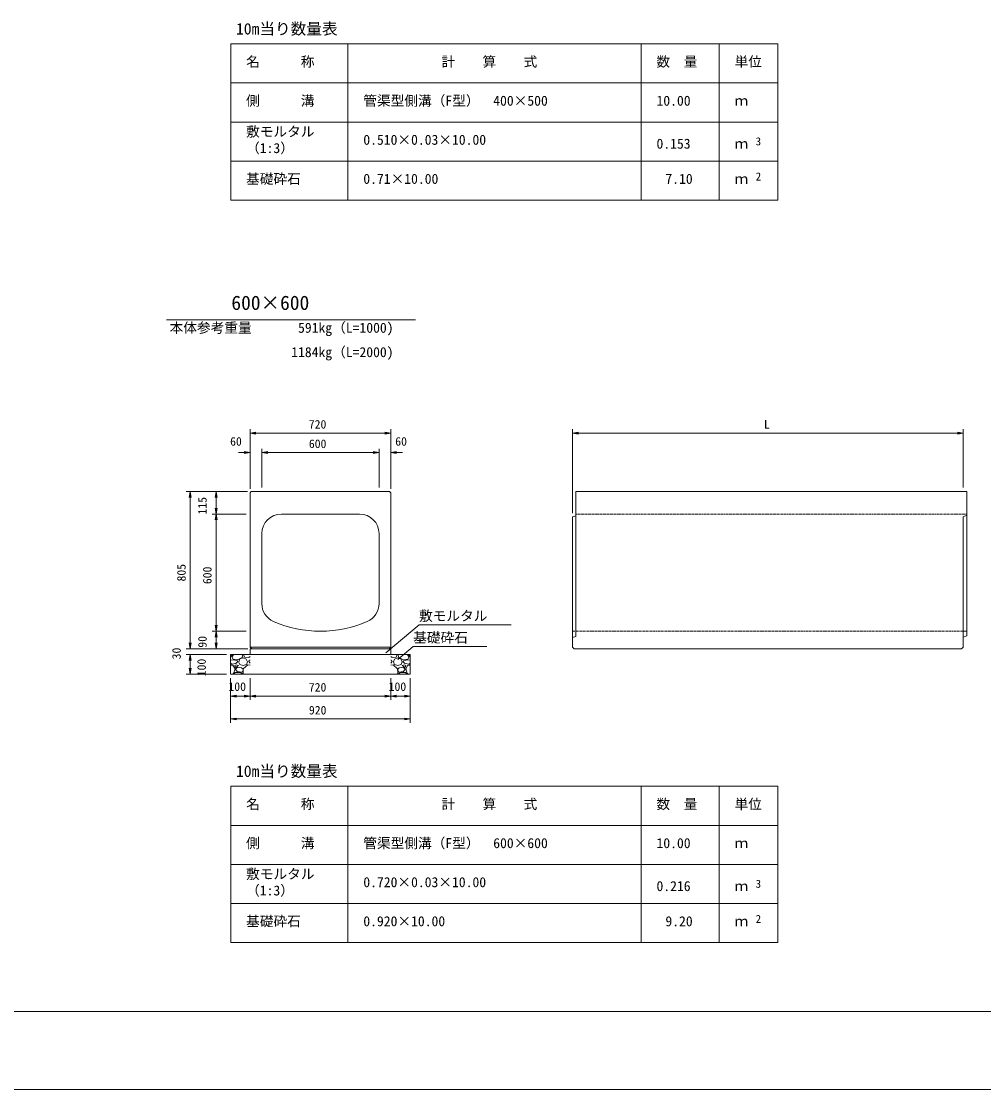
# Model space of a CAD drawing. Units: millimetres, scale not verified. Extents: x 0 to 84100, y 0 to 59400.
# Drawn here: x 27913 to 52538, y 0 to 27351 of the extents above; entities that cross this region are included whole.
import ezdxf
from ezdxf.enums import TextEntityAlignment as Align

# ---------------------------------------------------------------- set-up
doc = ezdxf.new("R2010")
doc.units = ezdxf.units.MM
doc.header["$LTSCALE"] = 100
doc.linetypes.add('USER1', pattern=[0.375, 0.25, -0.125])
for name, color, linetype, lineweight in [('0_2', 7, 'Continuous', 18), ('D-MTR-FRAM（材料表図枠）', 2, 'Continuous', 18), ('D-STR-DIM（寸法）', 7, 'Continuous', 18), ('D-STR-HTXT（旗揚げ）', 7, 'Continuous', 18), ('D-STR-STRn（構造物）', 7, 'Continuous', 18), ('D-STR（構造物外形線）', 1, 'Continuous', 18), ('D-TTL(外枠）', 2, 'Continuous', 18), ('DEFPOINTS_3', 8, 'Continuous', 18)]:
    doc.layers.add(name, color=color, linetype=linetype, lineweight=lineweight)
for name, color, linetype in [('D-MTR-TXT(文字列）', 7, 'Continuous'), ('D-MTR（材料表タイトル）', 7, 'Continuous'), ('D-STR-TXT（文字）', 7, 'Continuous'), ('D-TTL-TXT（文字）', 7, 'Continuous')]:
    doc.layers.add(name, color=color, linetype=linetype)
doc.styles.add('ＭＳ ゴシック', font='')
doc.styles.get('ＭＳ ゴシック').set_extended_font_data('MS Gothic')

msp = doc.modelspace()

# ---------------------------------------------------------------- linework, layer by layer
at = {"layer": '0_2'}
for p, q in [((33765.9, 16808.4), (33915.9, 16833.4)), ((33915.9, 16783.4), (33765.9, 16808.4)), ((33765.9, 16808.4), (33915.9, 16808.4)), ((37215.9, 16833.4), (37365.9, 16808.4)), ((37365.9, 16808.4), (37215.9, 16783.4)), ((37365.9, 16808.4), (37215.9, 16808.4)), ((42016.2, 16808.4), (42166.2, 16833.4)), ((42166.2, 16783.4), (42016.2, 16808.4)), ((42016.2, 16808.4), (42166.2, 16808.4)), ((51866.2, 16833.4), (52016.2, 16808.4)), ((52016.2, 16808.4), (51866.2, 16783.4)), ((52016.2, 16808.4), (51866.2, 16808.4)), ((33615.9, 16335.2), (33765.9, 16310.2)), ((33765.9, 16310.2), (33615.9, 16285.2)), ((33765.9, 16310.2), (33615.9, 16310.2)), ((34065.9, 16310.2), (34215.9, 16335.2)), ((34065.9, 16310.2), (34215.9, 16335.2)), ((34215.9, 16285.2), (34065.9, 16310.2)), ((34065.9, 16310.2), (34215.9, 16310.2)), ((34215.9, 16285.2), (34065.9, 16310.2)), ((34065.9, 16310.2), (34215.9, 16310.2)), ((36915.9, 16335.2), (37065.9, 16310.2)), ((36915.9, 16335.2), (37065.9, 16310.2)), ((37065.9, 16310.2), (36915.9, 16285.2)), ((37065.9, 16310.2), (36915.9, 16310.2)), ((37065.9, 16310.2), (36915.9, 16285.2)), ((37065.9, 16310.2), (36915.9, 16310.2)), ((37365.9, 16310.2), (37515.9, 16335.2)), ((37515.9, 16285.2), (37365.9, 16310.2)), ((37365.9, 16310.2), (37515.9, 16310.2)), ((32208.1, 15162.1), (32233.1, 15312.1)), ((32233.1, 15312.1), (32258.1, 15162.1)), ((32233.1, 15312.1), (32233.1, 15162.1)), ((32871.1, 15162.1), (32896.1, 15312.1)), ((32896.1, 15312.1), (32921.1, 15162.1)), ((32896.1, 15312.1), (32896.1, 15162.1)), ((32896.1, 14737.1), (32871.1, 14887.1)), ((32921.1, 14887.1), (32896.1, 14737.1)), ((32896.1, 14737.1), (32896.1, 14887.1)), ((32871.1, 14587.1), (32896.1, 14737.1)), ((32896.1, 14737.1), (32921.1, 14587.1)), ((32896.1, 14737.1), (32896.1, 14587.1)), ((32896.1, 11737.9), (32871.1, 11887.9)), ((32921.1, 11887.9), (32896.1, 11737.9)), ((32896.1, 11737.9), (32896.1, 11887.9)), ((32871.1, 11587.9), (32896.1, 11737.9)), ((32896.1, 11737.9), (32921.1, 11587.9)), ((32896.1, 11737.9), (32896.1, 11587.9)), ((32233.1, 11287.1), (32208.1, 11437.1)), ((32233.1, 11287.1), (32208.1, 11437.1)), ((32258.1, 11437.1), (32233.1, 11287.1)), ((32233.1, 11287.1), (32233.1, 11437.1)), ((32258.1, 11437.1), (32233.1, 11287.1)), ((32233.1, 11287.1), (32233.1, 11437.1)), ((32896.1, 11287.1), (32871.1, 11437.1)), ((32921.1, 11437.1), (32896.1, 11287.1)), ((32896.1, 11287.1), (32896.1, 11437.1)), ((32208.1, 10987.1), (32233.1, 11137.1)), ((32208.1, 10987.1), (32233.1, 11137.1)), ((32233.1, 11137.1), (32258.1, 10987.1)), ((32233.1, 11137.1), (32233.1, 10987.1)), ((32233.1, 11137.1), (32258.1, 10987.1)), ((32233.1, 11137.1), (32233.1, 10987.1)), ((32233.1, 10637.1), (32208.1, 10787.1)), ((32258.1, 10787.1), (32233.1, 10637.1)), ((32233.1, 10637.1), (32233.1, 10787.1)), ((33265.9, 10076), (33415.9, 10101)), ((33415.9, 10051), (33265.9, 10076)), ((33265.9, 10076), (33415.9, 10076)), ((33615.9, 10101), (33765.9, 10076)), ((33765.9, 10076), (33615.9, 10051)), ((33765.9, 10076), (33615.9, 10076)), ((33765.9, 10076), (33915.9, 10101)), ((33915.9, 10051), (33765.9, 10076)), ((33765.9, 10076), (33915.9, 10076)), ((37215.9, 10101), (37365.9, 10076)), ((37365.9, 10076), (37215.9, 10051)), ((37365.9, 10076), (37215.9, 10076)), ((37365.9, 10076), (37515.9, 10101)), ((37515.9, 10051), (37365.9, 10076)), ((37365.9, 10076), (37515.9, 10076)), ((37715.9, 10101), (37865.9, 10076)), ((37865.9, 10076), (37715.9, 10051)), ((37865.9, 10076), (37715.9, 10076)), ((33265.9, 9489.3), (33415.9, 9514.3)), ((33415.9, 9464.3), (33265.9, 9489.3)), ((33265.9, 9489.3), (33415.9, 9489.3)), ((37715.9, 9514.3), (37865.9, 9489.3)), ((37865.9, 9489.3), (37715.9, 9464.3)), ((37865.9, 9489.3), (37715.9, 9489.3))]:
    msp.add_line(p, q, dxfattribs=at)
at = {"layer": 'D-MTR-FRAM（材料表図枠）'}
for p, q in [((33271.4, 26773.7), (47271.4, 26773.7)), ((33271.4, 22773.7), (33271.4, 26773.7)), ((36271.4, 22773.7), (36271.4, 26773.7)), ((43771.4, 22773.7), (43771.4, 26773.7)), ((45771.4, 23573.7), (45771.4, 26773.7)), ((45771.4, 22773.7), (45771.4, 26773.7)), ((47271.4, 22773.7), (47271.4, 26773.7)), ((33271.4, 25773.7), (47271.4, 25773.7)), ((33271.4, 24773.7), (47271.4, 24773.7)), ((33271.4, 23773.7), (47271.4, 23773.7)), ((33271.4, 22773.7), (47271.4, 22773.7)), ((33271.4, 7766.1), (47271.4, 7766.1)), ((33271.4, 3766.1), (33271.4, 7766.1)), ((36271.4, 3766.1), (36271.4, 7766.1)), ((43771.4, 3766.1), (43771.4, 7766.1)), ((45771.4, 4566.1), (45771.4, 7766.1)), ((45771.4, 3766.1), (45771.4, 7766.1)), ((47271.4, 3766.1), (47271.4, 7766.1)), ((33271.4, 6766.1), (47271.4, 6766.1)), ((33271.4, 5766.1), (47271.4, 5766.1)), ((33271.4, 4766.1), (47271.4, 4766.1)), ((33271.4, 3766.1), (47271.4, 3766.1))]:
    msp.add_line(p, q, dxfattribs=at)
at = {"layer": 'D-STR-DIM（寸法）'}
for p, q in [((33765.9, 15382.1), (33765.9, 16908.4)), ((37215.9, 16808.4), (33915.9, 16808.4)), ((37365.9, 15382.1), (37365.9, 16908.4)), ((42016.2, 14762.1), (42016.2, 16908.4)), ((42166.2, 16808.4), (51866.2, 16808.4)), ((52016.2, 15412.1), (52016.2, 16908.4)), ((33615.9, 16310.2), (33465.9, 16310.2)), ((33765.9, 15382.1), (33765.9, 16410.2)), ((34065.9, 15412.1), (34065.9, 16410.2)), ((34065.9, 15412.1), (34065.9, 16410.2)), ((34215.9, 16310.2), (34365.9, 16310.2)), ((34215.9, 16310.2), (36915.9, 16310.2)), ((36915.9, 16310.2), (36765.9, 16310.2)), ((37065.9, 15412.1), (37065.9, 16410.2)), ((37065.9, 15412.1), (37065.9, 16410.2)), ((37365.9, 15382.1), (37365.9, 16410.2)), ((37515.9, 16310.2), (37665.9, 16310.2)), ((33695.9, 15312.1), (32133.1, 15312.1)), ((32233.1, 15162.1), (32233.1, 11437.1)), ((33695.9, 15312.1), (32796.1, 15312.1)), ((32896.1, 15162.1), (32896.1, 14887.1)), ((33665.9, 14737.1), (32796.1, 14737.1)), ((33665.9, 14737.1), (32796.1, 14737.1)), ((32896.1, 11887.9), (32896.1, 14587.1)), ((32233.1, 11437.1), (32233.1, 11587.1)), ((33665.9, 11737.9), (32796.1, 11737.9)), ((33665.9, 11737.9), (32796.1, 11737.9)), ((32896.1, 11587.9), (32896.1, 11437.1)), ((33665.9, 11287.1), (32133.1, 11287.1)), ((33710.9, 11287.1), (32133.1, 11287.1)), ((33710.9, 11287.1), (32796.1, 11287.1)), ((33165.9, 11137.1), (32133.1, 11137.1)), ((33165.9, 11137.1), (32133.1, 11137.1)), ((32233.1, 10987.1), (32233.1, 10787.1)), ((32233.1, 10987.1), (32233.1, 10837.1)), ((33165.9, 10637.1), (32133.1, 10637.1)), ((33265.9, 10537.1), (33265.9, 9976)), ((33265.9, 10537.1), (33265.9, 9389.3)), ((33765.9, 10537.1), (33765.9, 9976)), ((33765.9, 10537.1), (33765.9, 9976)), ((37365.9, 10537.1), (37365.9, 9976)), ((37365.9, 10537.1), (37365.9, 9976)), ((37865.9, 10537.1), (37865.9, 9389.3)), ((37865.9, 10537.1), (37865.9, 9976)), ((33615.9, 10076), (33415.9, 10076)), ((37215.9, 10076), (33915.9, 10076)), ((37515.9, 10076), (37715.9, 10076)), ((33415.9, 9489.3), (37715.9, 9489.3))]:
    msp.add_line(p, q, dxfattribs=at)
at = {"layer": 'D-STR-HTXT（旗揚げ）'}
for p, q in [((31623.5, 19707.9), (38001.8, 19707.9)), ((37236.9, 11183.2), (38089.5, 11899.5)), ((40449.3, 11899.5), (38089.5, 11899.5)), ((37546.4, 11014.6), (37939.7, 11344.3)), ((39826, 11344.3), (37939.7, 11344.3))]:
    msp.add_line(p, q, dxfattribs=at)
at = {"layer": 'D-STR-STRn（構造物）'}
for p, q in [((33765.9, 11287.1), (33765.9, 11137.1)), ((37365.9, 11287.1), (37365.9, 11137.1)), ((33765.9, 11137.1), (33265.9, 11137.1)), ((33265.9, 11137.1), (33265.9, 10637.1)), ((33265.9, 11093.6), (33322.2, 11137.1)), ((33342.2, 11006.3), (33265.9, 10998.3)), ((33296.7, 11081.9), (33346.4, 11137.1)), ((33332.7, 11021.6), (33297.7, 11081.6)), ((33456.4, 11012.9), (33331.4, 11022.9)), ((33441.6, 10982.2), (33341.6, 11007.2)), ((33446.7, 10956.9), (33401.7, 10906.9)), ((33446.8, 10956.6), (33441.8, 10981.6)), ((33562, 11066.5), (33457, 11011.5)), ((33471.3, 10957), (33501.3, 10887)), ((33476.6, 10956.9), (33506.6, 11026.9)), ((33506.8, 11026.9), (33586.8, 11051.9)), ((33581.9, 11136.9), (33561.9, 11066.9)), ((33586.6, 11051.9), (33666.6, 11021.9)), ((33598.9, 11137.1), (33625.9, 11073.1)), ((33626.4, 11071.6), (33731.4, 11066.6)), ((33666.8, 11021.7), (33696.8, 10956.7)), ((33671.6, 10887.1), (33696.6, 10957.1)), ((33731.6, 10957), (33746.6, 10997)), ((33765.9, 10921.1), (33731.6, 10958.5)), ((33731.8, 11067.3), (33765.9, 11093.6)), ((33765.9, 10998.3), (33747.2, 10996.3)), ((37365.9, 11137.1), (33765.9, 11137.1)), ((37365.9, 11137.1), (37865.9, 11137.1)), ((37400, 11067.3), (37365.9, 11093.6)), ((37365.9, 10998.3), (37384.6, 10996.3)), ((37365.9, 10921.1), (37400.2, 10958.5)), ((37400.1, 10957), (37385.1, 10997)), ((37505.3, 11071.6), (37400.3, 11066.6)), ((37464.9, 11021.7), (37434.9, 10956.7)), ((37460.2, 10887.1), (37435.2, 10957.1)), ((37545.2, 11051.9), (37465.2, 11021.9)), ((37532.8, 11137.1), (37505.8, 11073.1)), ((37624.9, 11026.9), (37544.9, 11051.9)), ((37549.8, 11136.9), (37569.8, 11066.9)), ((37569.8, 11066.5), (37674.8, 11011.5)), ((37655.1, 10956.9), (37625.1, 11026.9)), ((37660.4, 10957), (37630.4, 10887)), ((37675.3, 11012.9), (37800.3, 11022.9)), ((37684.9, 10956.6), (37689.9, 10981.6)), ((37685, 10956.9), (37730, 10906.9)), ((37690.2, 10982.2), (37790.2, 11007.2)), ((37835, 11081.9), (37785.3, 11137.1)), ((37789.6, 11006.3), (37865.9, 10998.3)), ((37799, 11021.6), (37834, 11081.6)), ((37865.9, 11093.6), (37809.6, 11137.1)), ((37865.9, 11137.1), (37865.9, 10637.1)), ((33286.6, 10898.5), (33265.9, 10921.1)), ((33326.9, 10866.4), (33265.9, 10871.5)), ((33401.4, 10907.2), (33286.4, 10897.2)), ((33382.8, 10777.2), (33327.8, 10867.2)), ((33341.8, 10651.7), (33381.8, 10776.7)), ((33346.4, 10637.1), (33386.7, 10681.9)), ((33376.6, 10861.9), (33396.6, 10811.9)), ((33411.7, 10876.7), (33376.7, 10861.7)), ((33386.7, 10681.9), (33516.7, 10681.9)), ((33396.6, 10812), (33471.6, 10857)), ((33396.6, 10767.1), (33436.6, 10707.1)), ((33446.7, 10816.9), (33396.7, 10766.9)), ((33471.9, 10857), (33411.9, 10877)), ((33436.9, 10706.7), (33561.9, 10691.7)), ((33547.3, 10802.2), (33447.3, 10817.2)), ((33501.3, 10886.5), (33586.3, 10861.5)), ((33516.6, 10683), (33581.6, 10638)), ((33587.8, 10765.9), (33547.8, 10800.9)), ((33561.9, 10692), (33586.9, 10737)), ((33585.9, 10668.1), (33598.9, 10637.1)), ((33591.5, 10772.1), (33586.5, 10667.1)), ((33586.7, 10736.9), (33586.7, 10766.9)), ((33587, 10861.6), (33672, 10886.6)), ((33706.9, 10876.9), (33591.9, 10771.9)), ((33765.9, 10871.5), (33706.9, 10876.4)), ((37365.9, 10871.5), (37424.9, 10876.4)), ((37424.9, 10876.9), (37539.9, 10771.9)), ((37544.7, 10861.6), (37459.7, 10886.6)), ((37545.8, 10668.1), (37532.8, 10637.1)), ((37540.2, 10772.1), (37545.2, 10667.1)), ((37543.9, 10765.9), (37583.9, 10800.9)), ((37569.9, 10692), (37544.9, 10737)), ((37545, 10736.9), (37545, 10766.9)), ((37630.4, 10886.5), (37545.4, 10861.5)), ((37615.2, 10683), (37550.2, 10638)), ((37694.8, 10706.7), (37569.8, 10691.7)), ((37584.4, 10802.2), (37684.4, 10817.2)), ((37745, 10681.9), (37615, 10681.9)), ((37659.8, 10857), (37719.8, 10877)), ((37735.2, 10812), (37660.2, 10857)), ((37685, 10816.9), (37735, 10766.9)), ((37735.2, 10767.1), (37695.2, 10707.1)), ((37720.1, 10876.7), (37755.1, 10861.7)), ((37730.3, 10907.2), (37845.3, 10897.2)), ((37755.2, 10861.9), (37735.2, 10811.9)), ((37785.3, 10637.1), (37745, 10681.9)), ((37748.9, 10777.2), (37803.9, 10867.2)), ((37789.9, 10651.7), (37749.9, 10776.7)), ((37804.9, 10866.4), (37865.9, 10871.5)), ((37845.2, 10898.5), (37865.9, 10921.1)), ((33265.9, 10637.1), (37865.9, 10637.1)), ((33322.2, 10637.1), (33341.8, 10652.3)), ((37809.6, 10637.1), (37790, 10652.3))]:
    msp.add_line(p, q, dxfattribs=at)
at = {"layer": 'D-STR（構造物外形線）'}
for p, q in [((33765.9, 15282.1), (33795.9, 15312.1)), ((33765.9, 11332.1), (33765.9, 15282.1)), ((33795.9, 15312.1), (37335.9, 15312.1)), ((37335.9, 15312.1), (37365.9, 15282.1)), ((37365.9, 11332.1), (37365.9, 15282.1)), ((42106.2, 15312.1), (52106.2, 15312.1)), ((42106.2, 11602.1), (42106.2, 15312.1)), ((52106.2, 11617.1), (52106.2, 15312.1)), ((34565.9, 14737.1), (36565.9, 14737.1)), ((42016.2, 14662.1), (42106.2, 14687.1)), ((42016.2, 11332.1), (42016.2, 14662.1)), ((52016.2, 14662.1), (52106.2, 14712.1)), ((52016.2, 11332.1), (52016.2, 14662.1)), ((34065.9, 12445.8), (34065.9, 14237.1)), ((37065.9, 12445.8), (37065.9, 14237.1)), ((42016.2, 11572.1), (42106.2, 11602.1)), ((52016.2, 11587.1), (52106.2, 11617.1)), ((33765.9, 11332.1), (37365.9, 11332.1)), ((33765.9, 11332.1), (33810.9, 11287.1)), ((33765.9, 11287.1), (37365.9, 11287.1)), ((37320.9, 11287.1), (37365.9, 11332.1)), ((42016.2, 11332.1), (42061.2, 11287.1)), ((42061.2, 11287.1), (51971.2, 11287.1)), ((51971.2, 11287.1), (52016.2, 11332.1))]:
    msp.add_line(p, q, dxfattribs=at)
at = {"layer": 'D-STR（構造物外形線）', "linetype": 'USER1'}
for p, q in [((42106.2, 14737.1), (52106.2, 14737.1)), ((42016.2, 11737.1), (52106.2, 11737.1))]:
    msp.add_line(p, q, dxfattribs=at)
at = {"layer": 'D-STR（構造物外形線）'}
for centre, radius, start, end in [((34565.9, 14237.1), 500, 90, 180), ((36565.9, 14237.1), 500, 0, 90), ((34565.9, 12445.8), 500, 180, 246.4217), ((36565.9, 12445.8), 500, 293.5783, 0), ((35565.9, 14737.1), 3000, 246.42182, 293.57818)]:
    msp.add_arc(centre, radius, start, end, dxfattribs=at)
at = {"layer": 'D-TTL(外枠）'}
msp.add_line((81800, 2000), (2300, 2000), dxfattribs=at)
at = {"layer": 'DEFPOINTS_3'}
msp.add_line((0, 0), (84100, 0), dxfattribs=at)

# ---------------------------------------------------------------- texts
at = {"layer": 'D-MTR-TXT(文字列）', "style": 'ＭＳ ゴシック'}
for s, height, p in [('名\u3000\u3000\u3000称', 256.6, (33663.6, 26114)), ('計\u3000\u3000算\u3000\u3000式', 256.6, (38664.4, 26114)), ('数\u3000量', 256.6, (44163.6, 26114)), ('単位', 256.6, (46163.6, 26114)), ('側\u3000\u3000\u3000溝', 256.6, (33663.6, 25114)), ('管渠型側溝（F型）\u3000400×500', 256.6, (36663.6, 25114)), ('10.00', 256.6, (44166.3, 25114)), ('ｍ', 256.6, (46163.6, 25114)), ('敷モルタル', 256.6, (33663.6, 24324.1)), ('0.510×0.03×10.00', 256.6, (36663.6, 24114)), ('0.153', 256.6, (44166.3, 24014)), ('3', 205.3, (46703.9, 24114.5)), ('（1:3）', 256.6, (33663.6, 23901.8)), ('ｍ', 256.6, (46163.6, 24014)), ('基礎砕石', 256.6, (33663.6, 23114)), ('0.71×10.00', 256.6, (36663.6, 23114)), ('7.10', 256.6, (44393.8, 23114)), ('ｍ', 256.6, (46163.6, 23114)), ('2', 205.3, (46703.9, 23214.5)), ('本体参考重量', 256.6, (31706.5, 19301.2)), (' 591kg（L=1000)', 256.6, (34818.5, 19301.2)), ('1184kg（L=2000)', 256.6, (34818.5, 18677.1)), ('名\u3000\u3000\u3000称', 256.6, (33663.6, 7106.5)), ('計\u3000\u3000算\u3000\u3000式', 256.6, (38664.4, 7106.5)), ('数\u3000量', 256.6, (44163.6, 7106.5)), ('単位', 256.6, (46163.6, 7106.5)), ('側\u3000\u3000\u3000溝', 256.6, (33663.6, 6106.5)), ('管渠型側溝（F型）\u3000600×600', 256.6, (36663.6, 6106.5)), ('10.00', 256.6, (44166.3, 6106.5)), ('ｍ', 256.6, (46163.6, 6106.5)), ('敷モルタル', 256.6, (33663.6, 5316.5)), ('（1:3）', 256.6, (33663.6, 4894.3)), ('0.720×0.03×10.00', 256.6, (36663.6, 5106.5)), ('0.216', 256.6, (44166.3, 5006.5)), ('ｍ', 256.6, (46163.6, 5006.5)), ('3', 205.3, (46703.9, 5106.9)), ('基礎砕石', 256.6, (33663.6, 4106.5)), ('0.920×10.00', 256.6, (36663.6, 4106.5)), ('9.20', 256.6, (44393.8, 4106.5)), ('ｍ', 256.6, (46163.6, 4106.5)), ('2', 205.3, (46703.9, 4206.9))]:
    msp.add_text(s, height=height, dxfattribs=at).set_placement(p, align=Align.BOTTOM_LEFT)
at = {"layer": 'D-MTR（材料表タイトル）', "style": 'ＭＳ ゴシック'}
for p in [(33405.6, 26926.2), (33405.6, 7918.7)]:
    msp.add_text('10m当り数量表', height=293.3, dxfattribs=at).set_placement(p, align=Align.BOTTOM_LEFT)
at = {"layer": 'D-STR-DIM（寸法）', "style": 'ＭＳ ゴシック'}
for s, p in [('720', (35268.9, 16858.4)), ('L', (46917.2, 16858.4)), ('60', (33254.8, 16421.2)), ('60', (37481, 16421.2)), ('600', (35270.4, 16360.2)), ('100', (33212.1, 10142.4)), ('720', (35268.9, 10126)), ('100', (37312.1, 10142.4)), ('920', (35271.2, 9539.3))]:
    msp.add_text(s, height=219.9, dxfattribs=at).set_placement(p, align=Align.BOTTOM_LEFT)
for s, p in [('115', (32721.1, 14724.6)), ('805', (32183.1, 13010.3)), ('600', (32846.1, 12942.1)), ('90', (32721.1, 11315.3)), ('30', (32058.1, 11016.4)), ('100', (32699.1, 10583.3))]:
    msp.add_text(s, height=219.9, rotation=90, dxfattribs=at).set_placement(p, align=Align.BOTTOM_LEFT)
at = {"layer": 'D-STR-TXT（文字）', "style": 'ＭＳ ゴシック'}
for s, p in [('敷モルタル', (38089.5, 11924.5)), ('基礎砕石', (37939.7, 11369.3))]:
    msp.add_text(s, height=256.6, dxfattribs=at).set_placement(p, align=Align.BOTTOM_LEFT)
at = {"layer": 'D-TTL-TXT（文字）', "style": 'ＭＳ ゴシック'}
msp.add_text('600×600', height=366.6, dxfattribs=at).set_placement((33286.1, 19852.7), align=Align.BOTTOM_LEFT)

doc.saveas('drawing.dxf')
